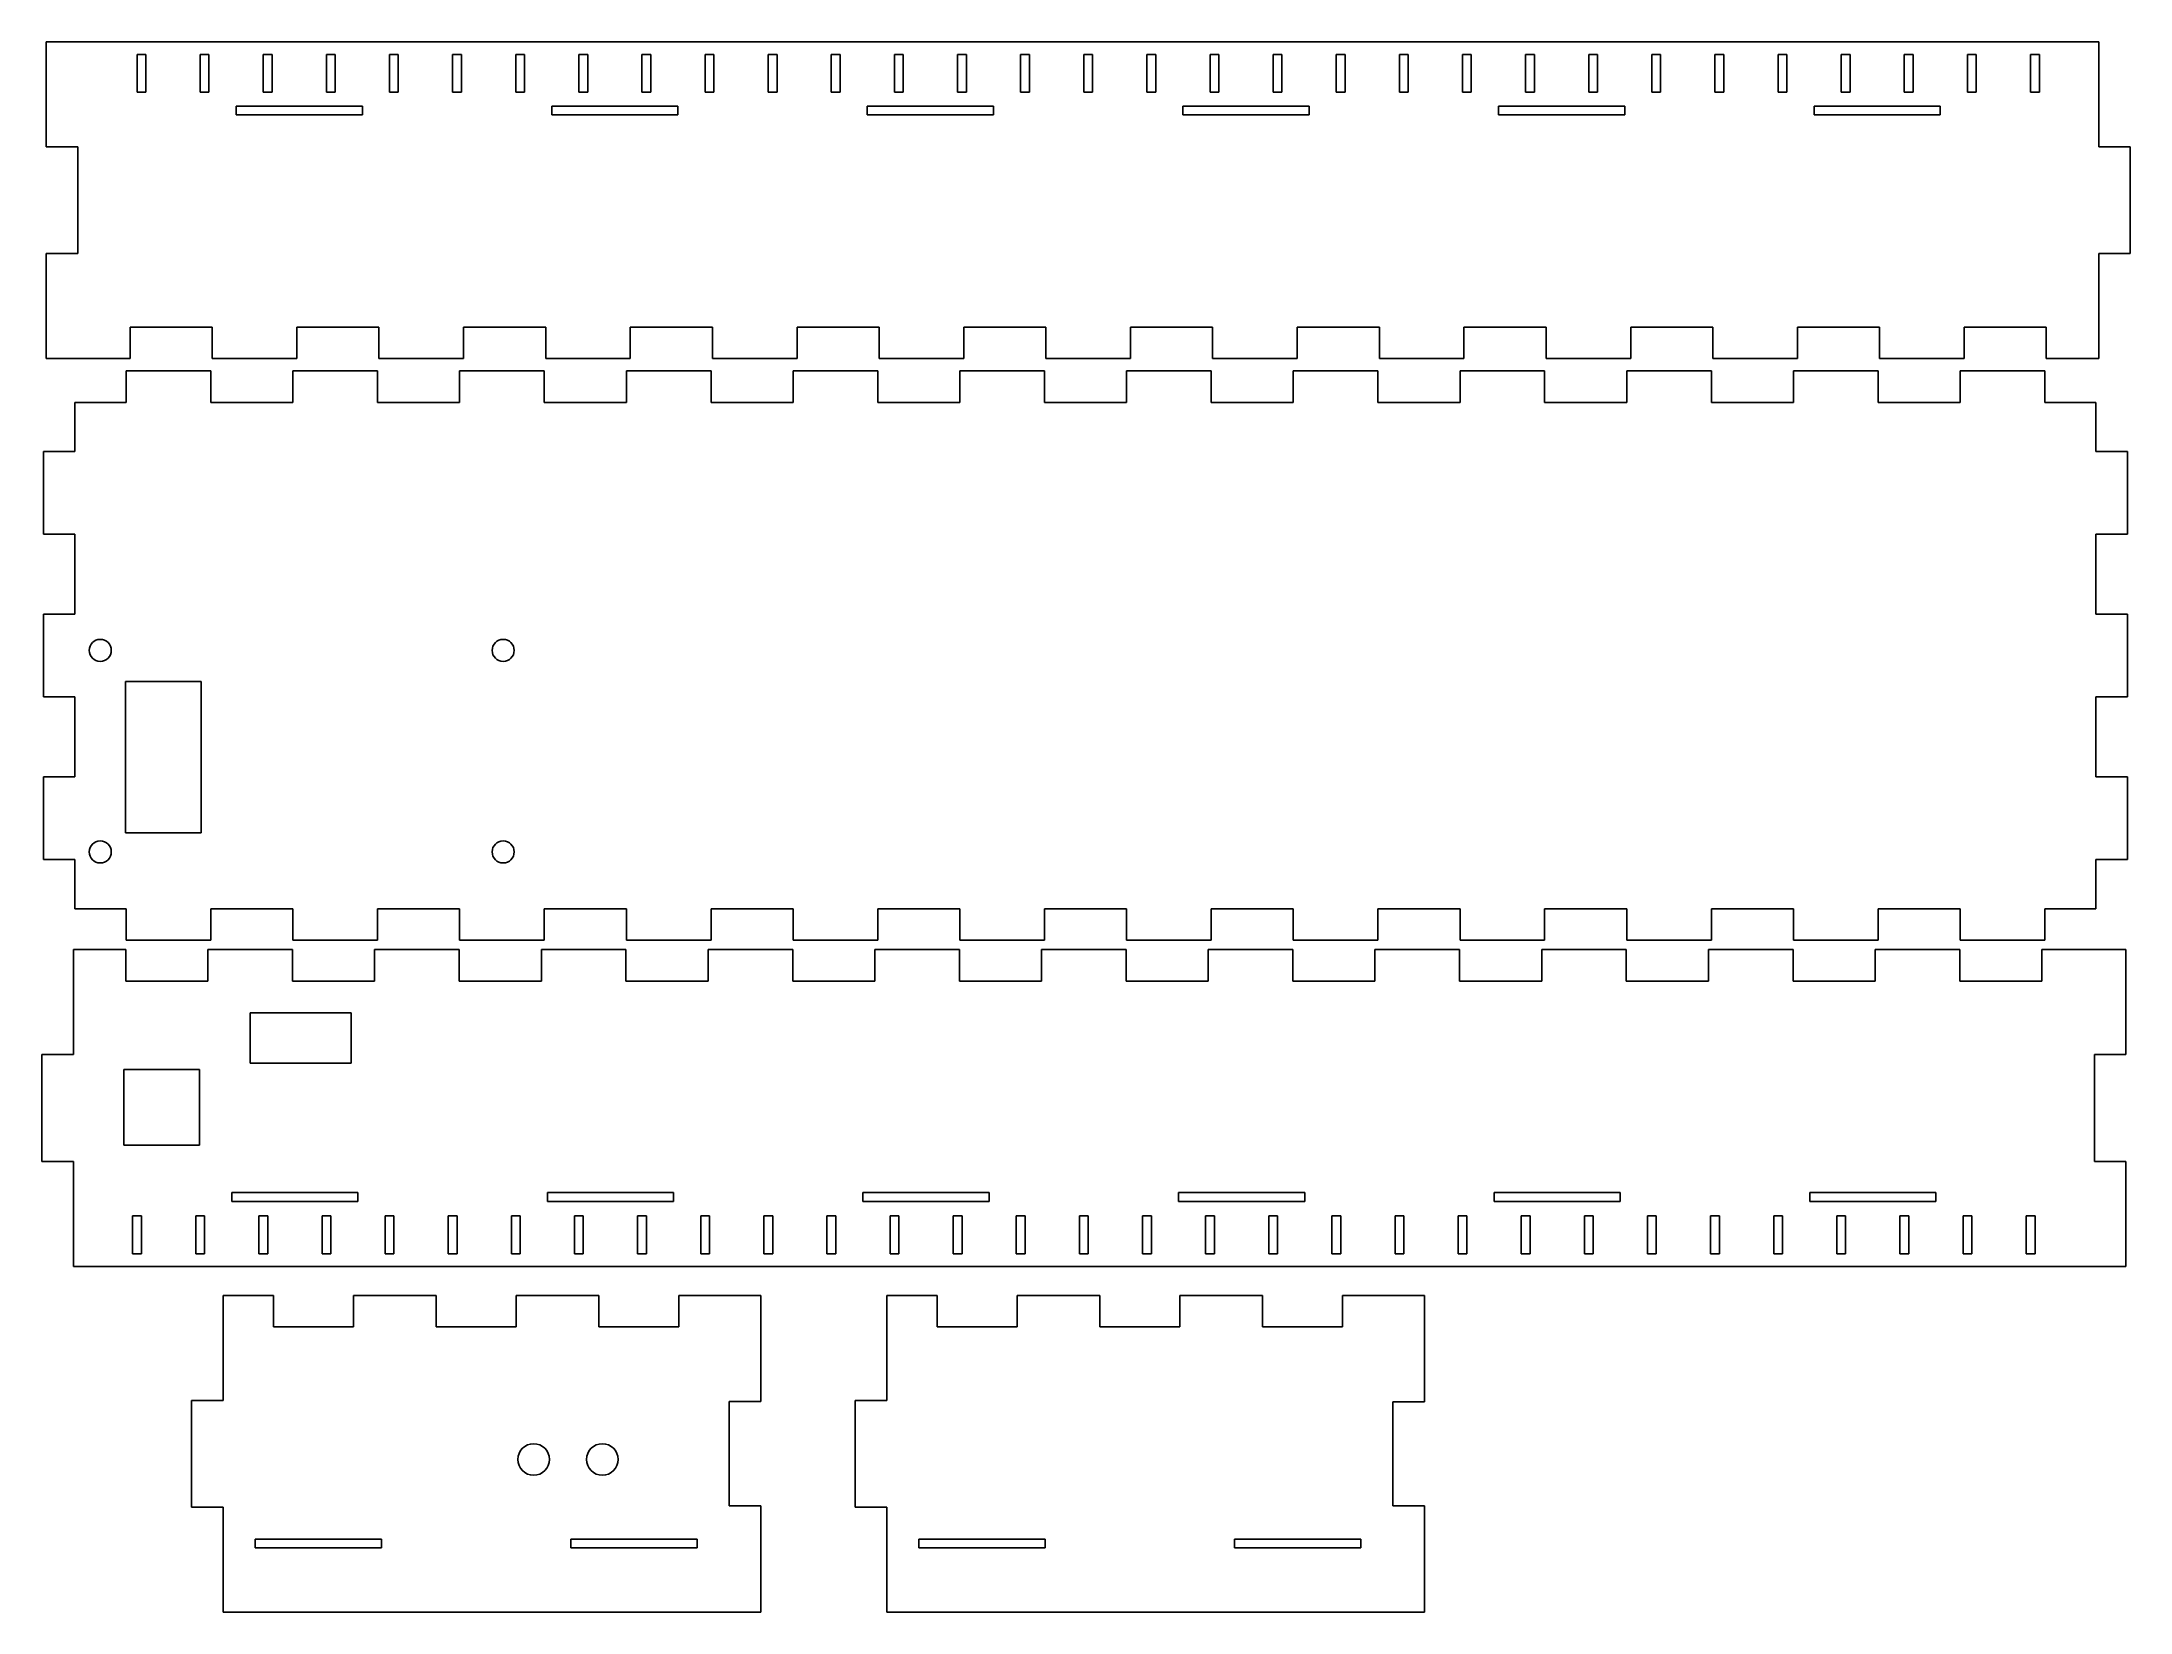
# Model space of a CAD drawing. Header units: millimetres. Extents: x 252 to 583, y 222 to 471.
import ezdxf

# ---------------------------------------------------------------- set-up
doc = ezdxf.new("R2010")
doc.units = ezdxf.units.MM

msp = doc.modelspace()

# ---------------------------------------------------------------- linework, layer by layer
at = {"color": 7, "linetype": 'Continuous', "lineweight": 25}
for p, q in [((252.54, 453.88), (252.54, 470.51)), ((252.54, 470.51), (577.74, 470.51)), ((577.74, 470.51), (577.74, 453.88)), ((266.94, 468.51), (268.34, 468.51)), ((266.94, 462.51), (266.94, 468.51)), ((268.34, 468.51), (268.34, 462.51)), ((276.94, 468.51), (278.34, 468.51)), ((276.94, 462.51), (276.94, 468.51)), ((278.34, 468.51), (278.34, 462.51)), ((286.94, 468.51), (288.34, 468.51)), ((286.94, 462.51), (286.94, 468.51)), ((288.34, 468.51), (288.34, 462.51)), ((296.94, 468.51), (298.34, 468.51)), ((296.94, 462.51), (296.94, 468.51)), ((298.34, 468.51), (298.34, 462.51)), ((306.94, 462.51), (306.94, 468.51)), ((306.94, 468.51), (308.34, 468.51)), ((308.34, 468.51), (308.34, 462.51)), ((316.94, 468.51), (318.34, 468.51)), ((316.94, 462.51), (316.94, 468.51)), ((318.34, 468.51), (318.34, 462.51)), ((326.94, 468.51), (328.34, 468.51)), ((326.94, 462.51), (326.94, 468.51)), ((328.34, 468.51), (328.34, 462.51)), ((336.94, 468.51), (338.34, 468.51)), ((336.94, 462.51), (336.94, 468.51)), ((338.34, 468.51), (338.34, 462.51)), ((346.94, 468.51), (348.34, 468.51)), ((346.94, 462.51), (346.94, 468.51)), ((348.34, 468.51), (348.34, 462.51)), ((356.94, 462.51), (356.94, 468.51)), ((356.94, 468.51), (358.34, 468.51)), ((358.34, 468.51), (358.34, 462.51)), ((366.94, 468.51), (368.34, 468.51)), ((366.94, 462.51), (366.94, 468.51)), ((368.34, 468.51), (368.34, 462.51)), ((376.94, 468.51), (378.34, 468.51)), ((376.94, 462.51), (376.94, 468.51)), ((378.34, 468.51), (378.34, 462.51)), ((386.94, 468.51), (388.34, 468.51)), ((386.94, 462.51), (386.94, 468.51)), ((388.34, 468.51), (388.34, 462.51)), ((396.94, 468.51), (398.34, 468.51)), ((396.94, 462.51), (396.94, 468.51)), ((398.34, 468.51), (398.34, 462.51)), ((406.94, 468.51), (408.34, 468.51)), ((406.94, 462.51), (406.94, 468.51)), ((408.34, 468.51), (408.34, 462.51)), ((416.94, 468.51), (418.34, 468.51)), ((416.94, 462.51), (416.94, 468.51)), ((418.34, 468.51), (418.34, 462.51)), ((426.94, 468.51), (428.34, 468.51)), ((426.94, 462.51), (426.94, 468.51)), ((428.34, 468.51), (428.34, 462.51)), ((436.94, 462.51), (436.94, 468.51)), ((436.94, 468.51), (438.34, 468.51)), ((438.34, 468.51), (438.34, 462.51)), ((446.94, 468.51), (448.34, 468.51)), ((446.94, 462.51), (446.94, 468.51)), ((448.34, 468.51), (448.34, 462.51)), ((456.94, 462.51), (456.94, 468.51)), ((456.94, 468.51), (458.34, 468.51)), ((458.34, 468.51), (458.34, 462.51)), ((466.94, 468.51), (468.34, 468.51)), ((466.94, 462.51), (466.94, 468.51)), ((468.34, 468.51), (468.34, 462.51)), ((476.94, 468.51), (478.34, 468.51)), ((476.94, 462.51), (476.94, 468.51)), ((478.34, 468.51), (478.34, 462.51)), ((486.94, 468.51), (488.34, 468.51)), ((486.94, 462.51), (486.94, 468.51)), ((488.34, 468.51), (488.34, 462.51)), ((496.94, 468.51), (498.34, 468.51)), ((496.94, 462.51), (496.94, 468.51)), ((498.34, 468.51), (498.34, 462.51)), ((506.94, 468.51), (508.34, 468.51)), ((506.94, 462.51), (506.94, 468.51)), ((508.34, 468.51), (508.34, 462.51)), ((516.94, 468.51), (518.34, 468.51)), ((516.94, 462.51), (516.94, 468.51)), ((518.34, 468.51), (518.34, 462.51)), ((526.94, 468.51), (528.34, 468.51)), ((526.94, 462.51), (526.94, 468.51)), ((528.34, 468.51), (528.34, 462.51)), ((536.94, 462.51), (536.94, 468.51)), ((536.94, 468.51), (538.34, 468.51)), ((538.34, 468.51), (538.34, 462.51)), ((546.94, 468.51), (548.34, 468.51)), ((546.94, 462.51), (546.94, 468.51)), ((548.34, 468.51), (548.34, 462.51)), ((556.94, 468.51), (558.34, 468.51)), ((556.94, 462.51), (556.94, 468.51)), ((558.34, 468.51), (558.34, 462.51)), ((566.94, 462.51), (566.94, 468.51)), ((566.94, 468.51), (568.34, 468.51)), ((568.34, 468.51), (568.34, 462.51)), ((268.34, 462.51), (266.94, 462.51)), ((278.34, 462.51), (276.94, 462.51)), ((282.64, 460.31), (302.64, 460.31)), ((282.64, 458.91), (282.64, 460.31)), ((288.34, 462.51), (286.94, 462.51)), ((298.34, 462.51), (296.94, 462.51)), ((302.64, 460.31), (302.64, 458.91)), ((308.34, 462.51), (306.94, 462.51)), ((318.34, 462.51), (316.94, 462.51)), ((328.34, 462.51), (326.94, 462.51)), ((332.64, 460.31), (352.64, 460.31)), ((332.64, 458.91), (332.64, 460.31)), ((338.34, 462.51), (336.94, 462.51)), ((348.34, 462.51), (346.94, 462.51)), ((352.64, 460.31), (352.64, 458.91)), ((358.34, 462.51), (356.94, 462.51)), ((368.34, 462.51), (366.94, 462.51)), ((378.34, 462.51), (376.94, 462.51)), ((382.64, 460.31), (402.64, 460.31)), ((382.64, 458.91), (382.64, 460.31)), ((388.34, 462.51), (386.94, 462.51)), ((398.34, 462.51), (396.94, 462.51)), ((402.64, 460.31), (402.64, 458.91)), ((408.34, 462.51), (406.94, 462.51)), ((418.34, 462.51), (416.94, 462.51)), ((428.34, 462.51), (426.94, 462.51)), ((432.64, 460.31), (452.64, 460.31)), ((432.64, 458.91), (432.64, 460.31)), ((438.34, 462.51), (436.94, 462.51)), ((448.34, 462.51), (446.94, 462.51)), ((452.64, 460.31), (452.64, 458.91)), ((458.34, 462.51), (456.94, 462.51)), ((468.34, 462.51), (466.94, 462.51)), ((478.34, 462.51), (476.94, 462.51)), ((482.64, 460.31), (502.64, 460.31)), ((482.64, 458.91), (482.64, 460.31)), ((488.34, 462.51), (486.94, 462.51)), ((498.34, 462.51), (496.94, 462.51)), ((502.64, 460.31), (502.64, 458.91)), ((508.34, 462.51), (506.94, 462.51)), ((518.34, 462.51), (516.94, 462.51)), ((528.34, 462.51), (526.94, 462.51)), ((532.64, 460.31), (552.64, 460.31)), ((532.64, 458.91), (532.64, 460.31)), ((538.34, 462.51), (536.94, 462.51)), ((548.34, 462.51), (546.94, 462.51)), ((552.64, 460.31), (552.64, 458.91)), ((558.34, 462.51), (556.94, 462.51)), ((568.34, 462.51), (566.94, 462.51)), ((302.64, 458.91), (282.64, 458.91)), ((352.64, 458.91), (332.64, 458.91)), ((402.64, 458.91), (382.64, 458.91)), ((452.64, 458.91), (432.64, 458.91)), ((502.64, 458.91), (482.64, 458.91)), ((552.64, 458.91), (532.64, 458.91)), ((257.54, 453.88), (252.54, 453.88)), ((257.54, 436.94), (257.54, 453.88)), ((577.74, 453.88), (582.74, 453.88)), ((582.74, 453.88), (582.74, 436.94)), ((252.54, 420.31), (252.54, 436.94)), ((252.54, 436.94), (257.54, 436.94)), ((582.74, 436.94), (577.74, 436.94)), ((577.74, 436.94), (577.74, 420.31)), ((278.85, 425.31), (265.85, 425.31)), ((265.85, 425.31), (265.85, 420.31)), ((278.85, 420.31), (278.85, 425.31)), ((305.27, 425.31), (292.26, 425.31)), ((292.26, 425.31), (292.26, 420.31)), ((305.27, 420.31), (305.27, 425.31)), ((331.69, 425.31), (318.68, 425.31)), ((318.68, 425.31), (318.68, 420.31)), ((331.69, 420.31), (331.69, 425.31)), ((358.1, 425.31), (345.09, 425.31)), ((345.09, 425.31), (345.09, 420.31)), ((358.1, 420.31), (358.1, 425.31)), ((384.52, 425.31), (371.51, 425.31)), ((371.51, 425.31), (371.51, 420.31)), ((384.52, 420.31), (384.52, 425.31)), ((410.93, 425.31), (397.93, 425.31)), ((397.93, 425.31), (397.93, 420.31)), ((410.93, 420.31), (410.93, 425.31)), ((437.35, 425.31), (424.34, 425.31)), ((424.34, 425.31), (424.34, 420.31)), ((437.35, 420.31), (437.35, 425.31)), ((463.77, 425.31), (450.76, 425.31)), ((450.76, 425.31), (450.76, 420.31)), ((463.77, 420.31), (463.77, 425.31)), ((490.18, 425.31), (477.17, 425.31)), ((477.17, 425.31), (477.17, 420.31)), ((490.18, 420.31), (490.18, 425.31)), ((516.6, 425.31), (503.59, 425.31)), ((503.59, 425.31), (503.59, 420.31)), ((516.6, 420.31), (516.6, 425.31)), ((543.01, 425.31), (530.01, 425.31)), ((530.01, 425.31), (530.01, 420.31)), ((543.01, 420.31), (543.01, 425.31)), ((569.43, 425.31), (556.42, 425.31)), ((556.42, 425.31), (556.42, 420.31)), ((569.43, 420.31), (569.43, 425.31)), ((265.85, 420.31), (252.54, 420.31)), ((292.26, 420.31), (278.85, 420.31)), ((318.68, 420.31), (305.27, 420.31)), ((345.09, 420.31), (331.69, 420.31)), ((371.51, 420.31), (358.1, 420.31)), ((397.93, 420.31), (384.52, 420.31)), ((424.34, 420.31), (410.93, 420.31)), ((450.76, 420.31), (437.35, 420.31)), ((477.17, 420.31), (463.77, 420.31)), ((503.59, 420.31), (490.18, 420.31)), ((530.01, 420.31), (516.6, 420.31)), ((556.42, 420.31), (543.01, 420.31)), ((577.74, 420.31), (569.43, 420.31)), ((265.22, 413.35), (265.22, 418.35)), ((265.22, 418.35), (278.63, 418.35)), ((278.63, 418.35), (278.63, 413.35)), ((291.64, 413.35), (291.64, 418.35)), ((291.64, 418.35), (305.04, 418.35)), ((305.04, 418.35), (305.04, 413.35)), ((318.05, 413.35), (318.05, 418.35)), ((318.05, 418.35), (331.46, 418.35)), ((331.46, 418.35), (331.46, 413.35)), ((344.47, 413.35), (344.47, 418.35)), ((344.47, 418.35), (357.88, 418.35)), ((357.88, 418.35), (357.88, 413.35)), ((370.88, 413.35), (370.88, 418.35)), ((370.88, 418.35), (384.29, 418.35)), ((384.29, 418.35), (384.29, 413.35)), ((397.3, 413.35), (397.3, 418.35)), ((397.3, 418.35), (410.71, 418.35)), ((410.71, 418.35), (410.71, 413.35)), ((423.72, 413.35), (423.72, 418.35)), ((423.72, 418.35), (437.12, 418.35)), ((437.12, 418.35), (437.12, 413.35)), ((450.13, 413.35), (450.13, 418.35)), ((450.13, 418.35), (463.54, 418.35)), ((463.54, 418.35), (463.54, 413.35)), ((476.55, 413.35), (476.55, 418.35)), ((476.55, 418.35), (489.96, 418.35)), ((489.96, 418.35), (489.96, 413.35)), ((502.96, 413.35), (502.96, 418.35)), ((502.96, 418.35), (516.37, 418.35)), ((516.37, 418.35), (516.37, 413.35)), ((529.38, 413.35), (529.38, 418.35)), ((529.38, 418.35), (542.79, 418.35)), ((542.79, 418.35), (542.79, 413.35)), ((555.8, 413.35), (555.8, 418.35)), ((555.8, 418.35), (569.2, 418.35)), ((569.2, 418.35), (569.2, 413.35)), ((257.11, 413.35), (265.22, 413.35)), ((257.11, 405.57), (257.11, 413.35)), ((278.63, 413.35), (291.64, 413.35)), ((305.04, 413.35), (318.05, 413.35)), ((331.46, 413.35), (344.47, 413.35)), ((357.88, 413.35), (370.88, 413.35)), ((384.29, 413.35), (397.3, 413.35)), ((410.71, 413.35), (423.72, 413.35)), ((437.12, 413.35), (450.13, 413.35)), ((463.54, 413.35), (476.55, 413.35)), ((489.96, 413.35), (502.96, 413.35)), ((516.37, 413.35), (529.38, 413.35)), ((542.79, 413.35), (555.8, 413.35)), ((569.2, 413.35), (577.31, 413.35)), ((577.31, 413.35), (577.31, 405.57)), ((252.11, 392.48), (252.11, 405.57)), ((252.11, 405.57), (257.11, 405.57)), ((577.31, 405.57), (582.31, 405.57)), ((582.31, 405.57), (582.31, 392.48)), ((257.11, 392.48), (252.11, 392.48)), ((257.11, 379.8), (257.11, 392.48)), ((582.31, 392.48), (577.31, 392.48)), ((577.31, 392.48), (577.31, 379.8)), ((252.11, 366.71), (252.11, 379.8)), ((252.11, 379.8), (257.11, 379.8)), ((577.31, 379.8), (582.31, 379.8)), ((582.31, 379.8), (582.31, 366.71)), ((277.11, 369.15), (265.11, 369.15)), ((265.11, 369.15), (265.11, 345.15)), ((277.11, 345.15), (277.11, 369.15)), ((257.11, 366.71), (252.11, 366.71)), ((257.11, 354.02), (257.11, 366.71)), ((582.31, 366.71), (577.31, 366.71)), ((577.31, 366.71), (577.31, 354.02)), ((252.11, 340.94), (252.11, 354.02)), ((252.11, 354.02), (257.11, 354.02)), ((577.31, 354.02), (582.31, 354.02)), ((582.31, 354.02), (582.31, 340.94)), ((265.11, 345.15), (277.11, 345.15)), ((257.11, 340.94), (252.11, 340.94)), ((257.11, 333.15), (257.11, 340.94)), ((582.31, 340.94), (577.31, 340.94)), ((577.31, 340.94), (577.31, 333.15)), ((265.22, 333.15), (257.11, 333.15)), ((265.22, 328.15), (265.22, 333.15)), ((291.64, 333.15), (278.63, 333.15)), ((278.63, 333.15), (278.63, 328.15)), ((291.64, 328.15), (291.64, 333.15)), ((318.05, 333.15), (305.04, 333.15)), ((305.04, 333.15), (305.04, 328.15)), ((318.05, 328.15), (318.05, 333.15)), ((344.47, 333.15), (331.46, 333.15)), ((331.46, 333.15), (331.46, 328.15)), ((344.47, 328.15), (344.47, 333.15)), ((370.88, 333.15), (357.88, 333.15)), ((357.88, 333.15), (357.88, 328.15)), ((370.88, 328.15), (370.88, 333.15)), ((397.3, 333.15), (384.29, 333.15)), ((384.29, 333.15), (384.29, 328.15)), ((397.3, 328.15), (397.3, 333.15)), ((423.72, 333.15), (410.71, 333.15)), ((410.71, 333.15), (410.71, 328.15)), ((423.72, 328.15), (423.72, 333.15)), ((450.13, 333.15), (437.12, 333.15)), ((437.12, 333.15), (437.12, 328.15)), ((450.13, 328.15), (450.13, 333.15)), ((476.55, 333.15), (463.54, 333.15)), ((463.54, 333.15), (463.54, 328.15)), ((476.55, 328.15), (476.55, 333.15)), ((502.96, 333.15), (489.96, 333.15)), ((489.96, 333.15), (489.96, 328.15)), ((502.96, 328.15), (502.96, 333.15)), ((529.38, 333.15), (516.37, 333.15)), ((516.37, 333.15), (516.37, 328.15)), ((529.38, 328.15), (529.38, 333.15)), ((555.8, 333.15), (542.79, 333.15)), ((542.79, 333.15), (542.79, 328.15)), ((555.8, 328.15), (555.8, 333.15)), ((577.31, 333.15), (569.2, 333.15)), ((569.2, 333.15), (569.2, 328.15)), ((278.63, 328.15), (265.22, 328.15)), ((305.04, 328.15), (291.64, 328.15)), ((331.46, 328.15), (318.05, 328.15)), ((357.88, 328.15), (344.47, 328.15)), ((384.29, 328.15), (370.88, 328.15)), ((410.71, 328.15), (397.3, 328.15)), ((437.12, 328.15), (423.72, 328.15)), ((463.54, 328.15), (450.13, 328.15)), ((489.96, 328.15), (476.55, 328.15)), ((516.37, 328.15), (502.96, 328.15)), ((542.79, 328.15), (529.38, 328.15)), ((569.2, 328.15), (555.8, 328.15)), ((256.85, 326.67), (256.85, 310.04)), ((265.16, 326.67), (256.85, 326.67)), ((265.16, 321.67), (265.16, 326.67)), ((278.16, 326.67), (278.16, 321.67)), ((291.57, 326.67), (278.16, 326.67)), ((291.57, 321.67), (291.57, 326.67)), ((304.58, 326.67), (304.58, 321.67)), ((317.99, 326.67), (304.58, 326.67)), ((317.99, 321.67), (317.99, 326.67)), ((331, 326.67), (331, 321.67)), ((344.4, 326.67), (331, 326.67)), ((344.4, 321.67), (344.4, 326.67)), ((357.41, 326.67), (357.41, 321.67)), ((370.82, 326.67), (357.41, 326.67)), ((370.82, 321.67), (370.82, 326.67)), ((383.83, 326.67), (383.83, 321.67)), ((397.24, 326.67), (383.83, 326.67)), ((397.24, 321.67), (397.24, 326.67)), ((410.24, 326.67), (410.24, 321.67)), ((423.65, 326.67), (410.24, 326.67)), ((423.65, 321.67), (423.65, 326.67)), ((436.66, 326.67), (436.66, 321.67)), ((450.07, 326.67), (436.66, 326.67)), ((450.07, 321.67), (450.07, 326.67)), ((463.08, 326.67), (463.08, 321.67)), ((476.48, 326.67), (463.08, 326.67)), ((476.48, 321.67), (476.48, 326.67)), ((489.49, 326.67), (489.49, 321.67)), ((502.9, 326.67), (489.49, 326.67)), ((502.9, 321.67), (502.9, 326.67)), ((515.91, 326.67), (515.91, 321.67)), ((529.32, 326.67), (515.91, 326.67)), ((529.32, 321.67), (529.32, 326.67)), ((542.32, 326.67), (542.32, 321.67)), ((555.73, 326.67), (542.32, 326.67)), ((555.73, 321.67), (555.73, 326.67)), ((568.74, 326.67), (568.74, 321.67)), ((582.05, 326.67), (568.74, 326.67)), ((582.05, 310.04), (582.05, 326.67)), ((278.16, 321.67), (265.16, 321.67)), ((304.58, 321.67), (291.57, 321.67)), ((331, 321.67), (317.99, 321.67)), ((357.41, 321.67), (344.4, 321.67)), ((383.83, 321.67), (370.82, 321.67)), ((410.24, 321.67), (397.24, 321.67)), ((436.66, 321.67), (423.65, 321.67)), ((463.08, 321.67), (450.07, 321.67)), ((489.49, 321.67), (476.48, 321.67)), ((515.91, 321.67), (502.9, 321.67)), ((542.32, 321.67), (529.32, 321.67)), ((568.74, 321.67), (555.73, 321.67)), ((284.85, 316.67), (284.85, 308.67)), ((300.85, 316.67), (284.85, 316.67)), ((300.85, 308.67), (300.85, 316.67)), ((251.85, 310.04), (251.85, 293.1)), ((256.85, 310.04), (251.85, 310.04)), ((284.85, 308.67), (300.85, 308.67)), ((577.05, 310.04), (582.05, 310.04)), ((577.05, 293.1), (577.05, 310.04)), ((264.85, 307.67), (264.85, 295.67)), ((276.85, 307.67), (264.85, 307.67)), ((276.85, 295.67), (276.85, 307.67)), ((264.85, 295.67), (276.85, 295.67)), ((251.85, 293.1), (256.85, 293.1)), ((256.85, 293.1), (256.85, 276.47)), ((582.05, 293.1), (577.05, 293.1)), ((582.05, 276.47), (582.05, 293.1)), ((301.95, 288.17), (281.95, 288.17)), ((281.95, 288.17), (281.95, 286.77)), ((301.95, 286.77), (301.95, 288.17)), ((351.95, 288.17), (331.95, 288.17)), ((331.95, 288.17), (331.95, 286.77)), ((351.95, 286.77), (351.95, 288.17)), ((401.95, 288.17), (381.95, 288.17)), ((381.95, 288.17), (381.95, 286.77)), ((401.95, 286.77), (401.95, 288.17)), ((451.95, 288.17), (431.95, 288.17)), ((431.95, 288.17), (431.95, 286.77)), ((451.95, 286.77), (451.95, 288.17)), ((501.95, 288.17), (481.95, 288.17)), ((481.95, 288.17), (481.95, 286.77)), ((501.95, 286.77), (501.95, 288.17)), ((551.95, 288.17), (531.95, 288.17)), ((531.95, 288.17), (531.95, 286.77)), ((551.95, 286.77), (551.95, 288.17)), ((281.95, 286.77), (301.95, 286.77)), ((331.95, 286.77), (351.95, 286.77)), ((381.95, 286.77), (401.95, 286.77)), ((431.95, 286.77), (451.95, 286.77)), ((481.95, 286.77), (501.95, 286.77)), ((531.95, 286.77), (551.95, 286.77)), ((267.65, 284.47), (266.25, 284.47)), ((266.25, 284.47), (266.25, 278.47)), ((267.65, 278.47), (267.65, 284.47)), ((277.65, 284.47), (276.25, 284.47)), ((276.25, 284.47), (276.25, 278.47)), ((277.65, 278.47), (277.65, 284.47)), ((287.65, 284.47), (286.25, 284.47)), ((286.25, 284.47), (286.25, 278.47)), ((287.65, 278.47), (287.65, 284.47)), ((297.65, 284.47), (296.25, 284.47)), ((296.25, 284.47), (296.25, 278.47)), ((297.65, 278.47), (297.65, 284.47)), ((307.65, 284.47), (306.25, 284.47)), ((306.25, 284.47), (306.25, 278.47)), ((307.65, 278.47), (307.65, 284.47)), ((317.65, 284.47), (316.25, 284.47)), ((316.25, 284.47), (316.25, 278.47)), ((317.65, 278.47), (317.65, 284.47)), ((327.65, 284.47), (326.25, 284.47)), ((326.25, 284.47), (326.25, 278.47)), ((327.65, 278.47), (327.65, 284.47)), ((337.65, 284.47), (336.25, 284.47)), ((336.25, 284.47), (336.25, 278.47)), ((337.65, 278.47), (337.65, 284.47)), ((347.65, 284.47), (346.25, 284.47)), ((346.25, 284.47), (346.25, 278.47)), ((347.65, 278.47), (347.65, 284.47)), ((357.65, 284.47), (356.25, 284.47)), ((356.25, 284.47), (356.25, 278.47)), ((357.65, 278.47), (357.65, 284.47)), ((367.65, 284.47), (366.25, 284.47)), ((366.25, 284.47), (366.25, 278.47)), ((367.65, 278.47), (367.65, 284.47)), ((377.65, 284.47), (376.25, 284.47)), ((376.25, 284.47), (376.25, 278.47)), ((377.65, 278.47), (377.65, 284.47)), ((387.65, 284.47), (386.25, 284.47)), ((386.25, 284.47), (386.25, 278.47)), ((387.65, 278.47), (387.65, 284.47)), ((397.65, 284.47), (396.25, 284.47)), ((396.25, 284.47), (396.25, 278.47)), ((397.65, 278.47), (397.65, 284.47)), ((407.65, 284.47), (406.25, 284.47)), ((406.25, 284.47), (406.25, 278.47)), ((407.65, 278.47), (407.65, 284.47)), ((417.65, 284.47), (416.25, 284.47)), ((416.25, 284.47), (416.25, 278.47)), ((417.65, 278.47), (417.65, 284.47)), ((427.65, 284.47), (426.25, 284.47)), ((426.25, 284.47), (426.25, 278.47)), ((427.65, 278.47), (427.65, 284.47)), ((437.65, 284.47), (436.25, 284.47)), ((436.25, 284.47), (436.25, 278.47)), ((437.65, 278.47), (437.65, 284.47)), ((447.65, 284.47), (446.25, 284.47)), ((446.25, 284.47), (446.25, 278.47)), ((447.65, 278.47), (447.65, 284.47)), ((457.65, 284.47), (456.25, 284.47)), ((456.25, 284.47), (456.25, 278.47)), ((457.65, 278.47), (457.65, 284.47)), ((467.65, 284.47), (466.25, 284.47)), ((466.25, 284.47), (466.25, 278.47)), ((467.65, 278.47), (467.65, 284.47)), ((477.65, 284.47), (476.25, 284.47)), ((476.25, 284.47), (476.25, 278.47)), ((477.65, 278.47), (477.65, 284.47)), ((487.65, 284.47), (486.25, 284.47)), ((486.25, 284.47), (486.25, 278.47)), ((487.65, 278.47), (487.65, 284.47)), ((497.65, 284.47), (496.25, 284.47)), ((496.25, 284.47), (496.25, 278.47)), ((497.65, 278.47), (497.65, 284.47)), ((507.65, 284.47), (506.25, 284.47)), ((506.25, 284.47), (506.25, 278.47)), ((507.65, 278.47), (507.65, 284.47)), ((517.65, 284.47), (516.25, 284.47)), ((516.25, 284.47), (516.25, 278.47)), ((517.65, 278.47), (517.65, 284.47)), ((527.65, 284.47), (526.25, 284.47)), ((526.25, 284.47), (526.25, 278.47)), ((527.65, 278.47), (527.65, 284.47)), ((537.65, 284.47), (536.25, 284.47)), ((536.25, 284.47), (536.25, 278.47)), ((537.65, 278.47), (537.65, 284.47)), ((547.65, 284.47), (546.25, 284.47)), ((546.25, 284.47), (546.25, 278.47)), ((547.65, 278.47), (547.65, 284.47)), ((556.25, 284.47), (556.25, 278.47)), ((557.65, 284.47), (556.25, 284.47)), ((557.65, 278.47), (557.65, 284.47)), ((566.25, 284.47), (566.25, 278.47)), ((567.65, 284.47), (566.25, 284.47)), ((567.65, 278.47), (567.65, 284.47)), ((266.25, 278.47), (267.65, 278.47)), ((276.25, 278.47), (277.65, 278.47)), ((286.25, 278.47), (287.65, 278.47)), ((296.25, 278.47), (297.65, 278.47)), ((306.25, 278.47), (307.65, 278.47)), ((316.25, 278.47), (317.65, 278.47)), ((326.25, 278.47), (327.65, 278.47)), ((336.25, 278.47), (337.65, 278.47)), ((346.25, 278.47), (347.65, 278.47)), ((356.25, 278.47), (357.65, 278.47)), ((366.25, 278.47), (367.65, 278.47)), ((376.25, 278.47), (377.65, 278.47)), ((386.25, 278.47), (387.65, 278.47)), ((396.25, 278.47), (397.65, 278.47)), ((406.25, 278.47), (407.65, 278.47)), ((416.25, 278.47), (417.65, 278.47)), ((426.25, 278.47), (427.65, 278.47)), ((436.25, 278.47), (437.65, 278.47)), ((446.25, 278.47), (447.65, 278.47)), ((456.25, 278.47), (457.65, 278.47)), ((466.25, 278.47), (467.65, 278.47)), ((476.25, 278.47), (477.65, 278.47)), ((486.25, 278.47), (487.65, 278.47)), ((496.25, 278.47), (497.65, 278.47)), ((506.25, 278.47), (507.65, 278.47)), ((516.25, 278.47), (517.65, 278.47)), ((526.25, 278.47), (527.65, 278.47)), ((536.25, 278.47), (537.65, 278.47)), ((546.25, 278.47), (547.65, 278.47)), ((556.25, 278.47), (557.65, 278.47)), ((566.25, 278.47), (567.65, 278.47)), ((256.85, 276.47), (582.05, 276.47)), ((280.57, 255.25), (280.57, 271.88)), ((280.57, 271.88), (288.55, 271.88)), ((288.55, 271.88), (288.55, 266.88)), ((301.24, 266.88), (301.24, 271.88)), ((301.24, 271.88), (314.32, 271.88)), ((314.32, 271.88), (314.32, 266.88)), ((327.01, 266.88), (327.01, 271.88)), ((327.01, 271.88), (340.09, 271.88)), ((340.09, 271.88), (340.09, 266.88)), ((352.78, 266.88), (352.78, 271.88)), ((352.78, 271.88), (365.77, 271.88)), ((365.77, 271.88), (365.77, 255.05)), ((385.73, 255.24), (385.73, 271.88)), ((385.73, 271.88), (393.72, 271.88)), ((393.72, 271.88), (393.72, 266.88)), ((406.4, 266.88), (406.4, 271.88)), ((406.4, 271.88), (419.49, 271.88)), ((419.49, 271.88), (419.49, 266.88)), ((432.17, 266.88), (432.17, 271.88)), ((432.17, 271.88), (445.26, 271.88)), ((445.26, 271.88), (445.26, 266.88)), ((457.94, 266.88), (457.94, 271.88)), ((457.94, 271.88), (470.93, 271.88)), ((470.93, 271.88), (470.93, 255.04)), ((288.55, 266.88), (301.24, 266.88)), ((314.32, 266.88), (327.01, 266.88)), ((340.09, 266.88), (352.78, 266.88)), ((393.72, 266.88), (406.4, 266.88)), ((419.49, 266.88), (432.17, 266.88)), ((445.26, 266.88), (457.94, 266.88)), ((275.57, 238.31), (275.57, 255.25)), ((275.57, 255.25), (280.57, 255.25)), ((365.77, 255.05), (360.77, 255.05)), ((360.77, 255.05), (360.77, 238.51)), ((380.73, 238.31), (380.73, 255.24)), ((380.73, 255.24), (385.73, 255.24)), ((470.93, 255.04), (465.93, 255.04)), ((465.93, 255.04), (465.93, 238.51)), ((280.57, 238.31), (275.57, 238.31)), ((280.57, 221.68), (280.57, 238.31)), ((360.77, 238.51), (365.77, 238.51)), ((365.77, 238.51), (365.77, 221.68)), ((385.73, 238.31), (380.73, 238.31)), ((385.73, 221.68), (385.73, 238.31)), ((465.93, 238.51), (470.93, 238.51)), ((470.93, 238.51), (470.93, 221.68)), ((285.67, 233.28), (285.67, 231.88)), ((305.67, 233.28), (285.67, 233.28)), ((285.67, 231.88), (305.67, 231.88)), ((305.67, 231.88), (305.67, 233.28)), ((355.67, 233.28), (335.67, 233.28)), ((335.67, 233.28), (335.67, 231.88)), ((335.67, 231.88), (355.67, 231.88)), ((355.67, 231.88), (355.67, 233.28)), ((390.83, 233.28), (410.83, 233.28)), ((390.83, 231.88), (390.83, 233.28)), ((410.83, 231.88), (390.83, 231.88)), ((410.83, 233.28), (410.83, 231.88)), ((440.83, 233.28), (460.83, 233.28)), ((440.83, 231.88), (440.83, 233.28)), ((460.83, 231.88), (440.83, 231.88)), ((460.83, 233.28), (460.83, 231.88)), ((365.77, 221.68), (280.57, 221.68)), ((470.93, 221.68), (385.73, 221.68))]:
    msp.add_line(p, q, dxfattribs=at)
for centre, radius in [((261.11, 374.07), 1.75), ((324.95, 374.07), 1.75), ((261.11, 342.15), 1.75), ((324.95, 342.15), 1.75), ((329.77, 245.88), 2.5), ((340.67, 245.88), 2.5)]:
    msp.add_circle(centre, radius, dxfattribs=at)

doc.saveas('drawing.dxf')
